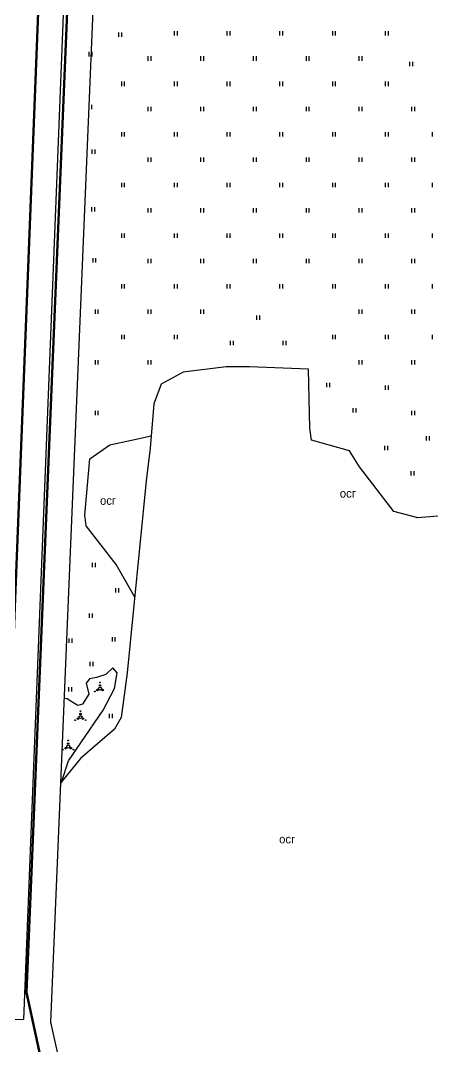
# Model space of a CAD drawing. Header units: millimetres. Extents: x 1378883 to 1389513, y 5662980 to 5673292.
# Drawn here: x 1380724 to 1381065, y 5670727 to 5671576 of the extents above; entities that cross this region are included whole.
import ezdxf

# ---------------------------------------------------------------- set-up
doc = ezdxf.new("R2010")
doc.units = ezdxf.units.MM
doc.layers.add('_5Інше', color=252, linetype='Continuous', lineweight=25)
for name, color, linetype in [('вулиці', 7, 'Continuous'), ('ВулНазва', 7, 'Continuous'), ('КартаСкан', 252, 'Continuous'), ('район', 6, 'Continuous')]:
    doc.layers.add(name, color=color, linetype=linetype)
picture_1 = doc.add_image_def('image1.tif', size_in_pixel=(29607, 29619))

# ---------------------------------------------------------------- blocks, each defined once
blk = doc.blocks.new('ЛвЗд')
at = {"layer": '_5Інше', "color": 204, "linetype": 'Continuous'}
for points in [[(43871.544, 29417.848), (43829.906, 28540.948)], [(43807.741, 28543.381), (43846.678, 29402.593)], [(43790.173, 28543.754), (43807.741, 28543.381)], [(43829.906, 28540.948), (43841.533, 28486.369)]]:
    blk.add_lwpolyline(points, dxfattribs=at)

msp = doc.modelspace()

# ---------------------------------------------------------------- linework, layer by layer
at = {"layer": 'вулиці', "color": 7, "lineweight": -2}
for p, q in [((1380805.82, 5671562.06), (1380805.82, 5671565.66)), ((1380805.82, 5671562.06), (1380805.82, 5671565.66)), ((1380808.22, 5671562.06), (1380808.22, 5671565.66)), ((1380808.22, 5671562.06), (1380808.22, 5671565.66)), ((1380851.73, 5671563.24), (1380851.73, 5671566.84)), ((1380854.13, 5671563.24), (1380854.13, 5671566.84)), ((1380895.36, 5671563.24), (1380895.36, 5671566.84)), ((1380897.76, 5671563.24), (1380897.76, 5671566.84)), ((1380939, 5671563.24), (1380939, 5671566.84)), ((1380939, 5671563.24), (1380939, 5671566.84)), ((1380941.4, 5671563.24), (1380941.4, 5671566.84)), ((1380941.4, 5671563.24), (1380941.4, 5671566.84)), ((1380982.64, 5671563.24), (1380982.64, 5671566.84)), ((1380982.64, 5671563.24), (1380982.64, 5671566.84)), ((1380985.04, 5671563.24), (1380985.04, 5671566.84)), ((1380985.04, 5671563.24), (1380985.04, 5671566.84)), ((1381026.28, 5671563.24), (1381026.28, 5671566.84)), ((1381026.28, 5671563.24), (1381026.28, 5671566.84)), ((1381028.68, 5671563.24), (1381028.68, 5671566.84)), ((1381028.68, 5671563.24), (1381028.68, 5671566.84)), ((1380781.21, 5671545.87), (1380781.21, 5671549.47)), ((1380781.21, 5671545.87), (1380781.21, 5671549.47)), ((1380783.61, 5671545.87), (1380783.61, 5671549.47)), ((1380783.61, 5671545.87), (1380783.61, 5671549.47)), ((1380829.91, 5671542.28), (1380829.91, 5671545.88)), ((1380832.31, 5671542.28), (1380832.31, 5671545.88)), ((1380873.54, 5671542.28), (1380873.54, 5671545.88)), ((1380875.94, 5671542.28), (1380875.94, 5671545.88)), ((1380917.18, 5671542.28), (1380917.18, 5671545.88)), ((1380919.58, 5671542.28), (1380919.58, 5671545.88)), ((1380960.82, 5671542.28), (1380960.82, 5671545.88)), ((1380963.22, 5671542.28), (1380963.22, 5671545.88)), ((1381004.46, 5671542.28), (1381004.46, 5671545.88)), ((1381006.86, 5671542.28), (1381006.86, 5671545.88)), ((1381046.52, 5671537.7), (1381046.52, 5671541.3)), ((1381046.52, 5671537.7), (1381046.52, 5671541.3)), ((1381048.92, 5671537.7), (1381048.92, 5671541.3)), ((1381048.92, 5671537.7), (1381048.92, 5671541.3)), ((1380808.09, 5671521.33), (1380808.09, 5671524.93)), ((1380808.09, 5671521.33), (1380808.09, 5671524.93)), ((1380810.49, 5671521.33), (1380810.49, 5671524.93)), ((1380810.49, 5671521.33), (1380810.49, 5671524.93)), ((1380851.73, 5671521.33), (1380851.73, 5671524.93)), ((1380851.73, 5671521.33), (1380851.73, 5671524.93)), ((1380854.13, 5671521.33), (1380854.13, 5671524.93)), ((1380854.13, 5671521.33), (1380854.13, 5671524.93)), ((1380895.36, 5671521.33), (1380895.36, 5671524.93)), ((1380895.36, 5671521.33), (1380895.36, 5671524.93)), ((1380897.76, 5671521.33), (1380897.76, 5671524.93)), ((1380897.76, 5671521.33), (1380897.76, 5671524.93)), ((1380939, 5671521.33), (1380939, 5671524.93)), ((1380939, 5671521.33), (1380939, 5671524.93)), ((1380941.4, 5671521.33), (1380941.4, 5671524.93)), ((1380941.4, 5671521.33), (1380941.4, 5671524.93)), ((1380982.64, 5671521.33), (1380982.64, 5671524.93)), ((1380985.04, 5671521.33), (1380985.04, 5671524.93)), ((1381026.28, 5671521.33), (1381026.28, 5671524.93)), ((1381028.68, 5671521.33), (1381028.68, 5671524.93)), ((1380781.03, 5671502.14), (1380781.03, 5671505.74)), ((1380781.03, 5671502.14), (1380781.03, 5671505.74)), ((1380783.43, 5671502.14), (1380783.43, 5671505.74)), ((1380783.43, 5671502.14), (1380783.43, 5671505.74)), ((1380829.91, 5671500.37), (1380829.91, 5671503.97)), ((1380832.31, 5671500.37), (1380832.31, 5671503.97)), ((1380873.54, 5671500.37), (1380873.54, 5671503.97)), ((1380875.94, 5671500.37), (1380875.94, 5671503.97)), ((1380917.18, 5671500.37), (1380917.18, 5671503.97)), ((1380917.18, 5671500.37), (1380917.18, 5671503.97)), ((1380919.58, 5671500.37), (1380919.58, 5671503.97)), ((1380919.58, 5671500.37), (1380919.58, 5671503.97)), ((1380960.82, 5671500.37), (1380960.82, 5671503.97)), ((1380963.22, 5671500.37), (1380963.22, 5671503.97)), ((1381004.46, 5671500.37), (1381004.46, 5671503.97)), ((1381006.86, 5671500.37), (1381006.86, 5671503.97)), ((1381048.09, 5671500.37), (1381048.09, 5671503.97)), ((1381050.49, 5671500.37), (1381050.49, 5671503.97)), ((1380808.09, 5671479.42), (1380808.09, 5671483.02)), ((1380810.49, 5671479.42), (1380810.49, 5671483.02)), ((1380851.73, 5671479.42), (1380851.73, 5671483.02)), ((1380854.13, 5671479.42), (1380854.13, 5671483.02)), ((1380895.36, 5671479.42), (1380895.36, 5671483.02)), ((1380897.76, 5671479.42), (1380897.76, 5671483.02)), ((1380939, 5671479.42), (1380939, 5671483.02)), ((1380939, 5671479.42), (1380939, 5671483.02)), ((1380941.4, 5671479.42), (1380941.4, 5671483.02)), ((1380941.4, 5671479.42), (1380941.4, 5671483.02)), ((1380982.64, 5671479.42), (1380982.64, 5671483.02)), ((1380985.04, 5671479.42), (1380985.04, 5671483.02)), ((1381026.28, 5671479.42), (1381026.28, 5671483.02)), ((1381028.68, 5671479.42), (1381028.68, 5671483.02)), ((1381065.11, 5671479.42), (1381065.11, 5671483.02)), ((1381065.11, 5671479.42), (1381065.11, 5671483.02)), ((1380783.59, 5671465.08), (1380783.59, 5671468.68)), ((1380783.59, 5671465.08), (1380783.59, 5671468.68)), ((1380785.99, 5671465.08), (1380785.99, 5671468.68)), ((1380785.99, 5671465.08), (1380785.99, 5671468.68)), ((1380829.91, 5671458.46), (1380829.91, 5671462.06)), ((1380829.91, 5671458.46), (1380829.91, 5671462.06)), ((1380829.91, 5671458.46), (1380829.91, 5671462.06)), ((1380829.91, 5671458.46), (1380829.91, 5671462.06)), ((1380832.31, 5671458.46), (1380832.31, 5671462.06)), ((1380832.31, 5671458.46), (1380832.31, 5671462.06)), ((1380832.31, 5671458.46), (1380832.31, 5671462.06)), ((1380832.31, 5671458.46), (1380832.31, 5671462.06)), ((1380873.54, 5671458.46), (1380873.54, 5671462.06)), ((1380873.54, 5671458.46), (1380873.54, 5671462.06)), ((1380875.94, 5671458.46), (1380875.94, 5671462.06)), ((1380875.94, 5671458.46), (1380875.94, 5671462.06)), ((1380917.18, 5671458.46), (1380917.18, 5671462.06)), ((1380917.18, 5671458.46), (1380917.18, 5671462.06)), ((1380919.58, 5671458.46), (1380919.58, 5671462.06)), ((1380919.58, 5671458.46), (1380919.58, 5671462.06)), ((1380960.82, 5671458.46), (1380960.82, 5671462.06)), ((1380963.22, 5671458.46), (1380963.22, 5671462.06)), ((1381004.46, 5671458.46), (1381004.46, 5671462.06)), ((1381006.86, 5671458.46), (1381006.86, 5671462.06)), ((1381048.09, 5671458.46), (1381048.09, 5671462.06)), ((1381050.49, 5671458.46), (1381050.49, 5671462.06)), ((1380808.09, 5671437.51), (1380808.09, 5671441.11)), ((1380810.49, 5671437.51), (1380810.49, 5671441.11)), ((1380851.73, 5671437.51), (1380851.73, 5671441.11)), ((1380851.73, 5671437.51), (1380851.73, 5671441.11)), ((1380854.13, 5671437.51), (1380854.13, 5671441.11)), ((1380854.13, 5671437.51), (1380854.13, 5671441.11)), ((1380895.36, 5671437.51), (1380895.36, 5671441.11)), ((1380897.76, 5671437.51), (1380897.76, 5671441.11)), ((1380939, 5671437.51), (1380939, 5671441.11)), ((1380941.4, 5671437.51), (1380941.4, 5671441.11)), ((1380982.64, 5671437.51), (1380982.64, 5671441.11)), ((1380985.04, 5671437.51), (1380985.04, 5671441.11)), ((1381026.28, 5671437.51), (1381026.28, 5671441.11)), ((1381028.68, 5671437.51), (1381028.68, 5671441.11)), ((1381065.11, 5671437.51), (1381065.11, 5671441.11)), ((1381065.11, 5671437.51), (1381065.11, 5671441.11)), ((1380783.36, 5671417.43), (1380783.36, 5671421.03)), ((1380783.36, 5671417.43), (1380783.36, 5671421.03)), ((1380785.76, 5671417.43), (1380785.76, 5671421.03)), ((1380785.76, 5671417.43), (1380785.76, 5671421.03)), ((1380829.91, 5671416.55), (1380829.91, 5671420.15)), ((1380829.91, 5671416.55), (1380829.91, 5671420.15)), ((1380832.31, 5671416.55), (1380832.31, 5671420.15)), ((1380832.31, 5671416.55), (1380832.31, 5671420.15)), ((1380873.54, 5671416.55), (1380873.54, 5671420.15)), ((1380875.94, 5671416.55), (1380875.94, 5671420.15)), ((1380917.18, 5671416.55), (1380917.18, 5671420.15)), ((1380919.58, 5671416.55), (1380919.58, 5671420.15)), ((1380960.82, 5671416.55), (1380960.82, 5671420.15)), ((1380960.82, 5671416.55), (1380960.82, 5671420.15)), ((1380963.22, 5671416.55), (1380963.22, 5671420.15)), ((1380963.22, 5671416.55), (1380963.22, 5671420.15)), ((1381004.46, 5671416.55), (1381004.46, 5671420.15)), ((1381004.46, 5671416.55), (1381004.46, 5671420.15)), ((1381006.86, 5671416.55), (1381006.86, 5671420.15)), ((1381006.86, 5671416.55), (1381006.86, 5671420.15)), ((1381048.09, 5671416.55), (1381048.09, 5671420.15)), ((1381048.09, 5671416.55), (1381048.09, 5671420.15)), ((1381050.49, 5671416.55), (1381050.49, 5671420.15)), ((1381050.49, 5671416.55), (1381050.49, 5671420.15)), ((1380808.09, 5671395.6), (1380808.09, 5671399.2)), ((1380808.09, 5671395.6), (1380808.09, 5671399.2)), ((1380810.49, 5671395.6), (1380810.49, 5671399.2)), ((1380810.49, 5671395.6), (1380810.49, 5671399.2)), ((1380851.73, 5671395.6), (1380851.73, 5671399.2)), ((1380851.73, 5671395.6), (1380851.73, 5671399.2)), ((1380854.13, 5671395.6), (1380854.13, 5671399.2)), ((1380854.13, 5671395.6), (1380854.13, 5671399.2)), ((1380895.36, 5671395.6), (1380895.36, 5671399.2)), ((1380895.36, 5671395.6), (1380895.36, 5671399.2)), ((1380897.76, 5671395.6), (1380897.76, 5671399.2)), ((1380897.76, 5671395.6), (1380897.76, 5671399.2)), ((1380939, 5671395.6), (1380939, 5671399.2)), ((1380941.4, 5671395.6), (1380941.4, 5671399.2)), ((1380982.64, 5671395.6), (1380982.64, 5671399.2)), ((1380985.04, 5671395.6), (1380985.04, 5671399.2)), ((1381026.28, 5671395.6), (1381026.28, 5671399.2)), ((1381028.68, 5671395.6), (1381028.68, 5671399.2)), ((1381065.11, 5671395.6), (1381065.11, 5671399.2)), ((1381065.11, 5671395.6), (1381065.11, 5671399.2)), ((1381065.11, 5671395.6), (1381065.11, 5671399.2)), ((1380784.33, 5671375.3), (1380784.33, 5671378.9)), ((1380784.33, 5671375.3), (1380784.33, 5671378.9)), ((1380786.73, 5671375.3), (1380786.73, 5671378.9)), ((1380786.73, 5671375.3), (1380786.73, 5671378.9)), ((1380829.91, 5671374.64), (1380829.91, 5671378.24)), ((1380832.31, 5671374.64), (1380832.31, 5671378.24)), ((1380873.54, 5671374.64), (1380873.54, 5671378.24)), ((1380875.94, 5671374.64), (1380875.94, 5671378.24)), ((1380917.18, 5671374.64), (1380917.18, 5671378.24)), ((1380919.58, 5671374.64), (1380919.58, 5671378.24)), ((1380960.82, 5671374.64), (1380960.82, 5671378.24)), ((1380960.82, 5671374.64), (1380960.82, 5671378.24)), ((1380963.22, 5671374.64), (1380963.22, 5671378.24)), ((1380963.22, 5671374.64), (1380963.22, 5671378.24)), ((1381004.46, 5671374.64), (1381004.46, 5671378.24)), ((1381004.46, 5671374.64), (1381004.46, 5671378.24)), ((1381006.86, 5671374.64), (1381006.86, 5671378.24)), ((1381006.86, 5671374.64), (1381006.86, 5671378.24)), ((1381048.09, 5671374.64), (1381048.09, 5671378.24)), ((1381048.09, 5671374.64), (1381048.09, 5671378.24)), ((1381050.49, 5671374.64), (1381050.49, 5671378.24)), ((1381050.49, 5671374.64), (1381050.49, 5671378.24)), ((1380808.09, 5671353.69), (1380808.09, 5671357.29)), ((1380808.09, 5671353.69), (1380808.09, 5671357.29)), ((1380808.09, 5671353.69), (1380808.09, 5671357.29)), ((1380810.49, 5671353.69), (1380810.49, 5671357.29)), ((1380810.49, 5671353.69), (1380810.49, 5671357.29)), ((1380810.49, 5671353.69), (1380810.49, 5671357.29)), ((1380851.73, 5671353.69), (1380851.73, 5671357.29)), ((1380854.13, 5671353.69), (1380854.13, 5671357.29)), ((1380895.36, 5671353.69), (1380895.36, 5671357.29)), ((1380897.76, 5671353.69), (1380897.76, 5671357.29)), ((1380939, 5671353.69), (1380939, 5671357.29)), ((1380939, 5671353.69), (1380939, 5671357.29)), ((1380941.4, 5671353.69), (1380941.4, 5671357.29)), ((1380941.4, 5671353.69), (1380941.4, 5671357.29)), ((1380982.64, 5671353.69), (1380982.64, 5671357.29)), ((1380982.64, 5671353.69), (1380982.64, 5671357.29)), ((1380985.04, 5671353.69), (1380985.04, 5671357.29)), ((1380985.04, 5671353.69), (1380985.04, 5671357.29)), ((1381026.28, 5671353.69), (1381026.28, 5671357.29)), ((1381026.28, 5671353.69), (1381026.28, 5671357.29)), ((1381028.68, 5671353.69), (1381028.68, 5671357.29)), ((1381028.68, 5671353.69), (1381028.68, 5671357.29)), ((1381065.11, 5671353.69), (1381065.11, 5671357.29)), ((1381065.11, 5671353.69), (1381065.11, 5671357.29)), ((1381065.11, 5671353.69), (1381065.11, 5671357.29)), ((1380786.27, 5671332.73), (1380786.27, 5671336.33)), ((1380788.67, 5671332.73), (1380788.67, 5671336.33)), ((1380829.91, 5671332.73), (1380829.91, 5671336.33)), ((1380829.91, 5671332.73), (1380829.91, 5671336.33)), ((1380829.91, 5671332.73), (1380829.91, 5671336.33)), ((1380832.31, 5671332.73), (1380832.31, 5671336.33)), ((1380832.31, 5671332.73), (1380832.31, 5671336.33)), ((1380832.31, 5671332.73), (1380832.31, 5671336.33)), ((1380873.54, 5671332.73), (1380873.54, 5671336.33)), ((1380873.54, 5671332.73), (1380873.54, 5671336.33)), ((1380875.94, 5671332.73), (1380875.94, 5671336.33)), ((1380875.94, 5671332.73), (1380875.94, 5671336.33)), ((1380919.9, 5671327.93), (1380919.9, 5671331.53)), ((1380922.3, 5671327.93), (1380922.3, 5671331.53)), ((1381004.46, 5671332.73), (1381004.46, 5671336.33)), ((1381006.86, 5671332.73), (1381006.86, 5671336.33)), ((1381048.09, 5671332.73), (1381048.09, 5671336.33)), ((1381050.49, 5671332.73), (1381050.49, 5671336.33)), ((1380808.09, 5671311.78), (1380808.09, 5671315.38)), ((1380808.09, 5671311.78), (1380808.09, 5671315.38)), ((1380808.09, 5671311.78), (1380808.09, 5671315.38)), ((1380810.49, 5671311.78), (1380810.49, 5671315.38)), ((1380810.49, 5671311.78), (1380810.49, 5671315.38)), ((1380810.49, 5671311.78), (1380810.49, 5671315.38)), ((1380851.73, 5671311.78), (1380851.73, 5671315.38)), ((1380854.13, 5671311.78), (1380854.13, 5671315.38)), ((1380982.64, 5671311.78), (1380982.64, 5671315.38)), ((1380985.04, 5671311.78), (1380985.04, 5671315.38)), ((1381026.28, 5671311.78), (1381026.28, 5671315.38)), ((1381026.28, 5671311.78), (1381026.28, 5671315.38)), ((1381028.68, 5671311.78), (1381028.68, 5671315.38)), ((1381028.68, 5671311.78), (1381028.68, 5671315.38)), ((1381065.11, 5671311.78), (1381065.11, 5671315.38)), ((1381065.11, 5671311.78), (1381065.11, 5671315.38)), ((1381065.11, 5671311.78), (1381065.11, 5671315.38)), ((1380898.08, 5671306.97), (1380898.08, 5671310.57)), ((1380900.48, 5671306.97), (1380900.48, 5671310.57)), ((1380941.72, 5671306.97), (1380941.72, 5671310.57)), ((1380941.72, 5671306.97), (1380941.72, 5671310.57)), ((1380944.12, 5671306.97), (1380944.12, 5671310.57)), ((1380944.12, 5671306.97), (1380944.12, 5671310.57)), ((1380786.27, 5671290.82), (1380786.27, 5671294.42)), ((1380788.67, 5671290.82), (1380788.67, 5671294.42)), ((1380829.91, 5671290.82), (1380829.91, 5671294.42)), ((1380829.91, 5671290.82), (1380829.91, 5671294.42)), ((1380832.31, 5671290.82), (1380832.31, 5671294.42)), ((1380832.31, 5671290.82), (1380832.31, 5671294.42)), ((1381004.46, 5671290.82), (1381004.46, 5671294.42)), ((1381006.86, 5671290.82), (1381006.86, 5671294.42)), ((1381048.09, 5671290.82), (1381048.09, 5671294.42)), ((1381050.49, 5671290.82), (1381050.49, 5671294.42)), ((1380977.84, 5671272.04), (1380977.84, 5671275.64)), ((1380980.24, 5671272.04), (1380980.24, 5671275.64)), ((1381026.28, 5671269.87), (1381026.28, 5671273.47)), ((1381028.68, 5671269.87), (1381028.68, 5671273.47)), ((1380786.27, 5671248.91), (1380786.27, 5671252.51)), ((1380788.67, 5671248.91), (1380788.67, 5671252.51)), ((1380999.66, 5671251.08), (1380999.66, 5671254.68)), ((1381002.06, 5671251.08), (1381002.06, 5671254.68)), ((1381048.09, 5671248.91), (1381048.09, 5671252.51)), ((1381050.49, 5671248.91), (1381050.49, 5671252.51)), ((1381060.31, 5671227.96), (1381060.31, 5671231.56)), ((1381062.71, 5671227.96), (1381062.71, 5671231.56)), ((1381025.7, 5671219.89), (1381025.7, 5671223.49)), ((1381028.1, 5671219.89), (1381028.1, 5671223.49)), ((1381047.51, 5671198.93), (1381047.51, 5671202.53)), ((1381049.91, 5671198.93), (1381049.91, 5671202.53)), ((1380783.87, 5671123.18), (1380783.87, 5671126.78)), ((1380783.87, 5671123.18), (1380783.87, 5671126.78)), ((1380783.87, 5671123.18), (1380783.87, 5671126.78)), ((1380786.27, 5671123.18), (1380786.27, 5671126.78)), ((1380786.27, 5671123.18), (1380786.27, 5671126.78)), ((1380786.27, 5671123.18), (1380786.27, 5671126.78)), ((1380786.27, 5671123.18), (1380786.27, 5671126.78)), ((1380803.29, 5671102.23), (1380803.29, 5671105.83)), ((1380803.29, 5671102.23), (1380803.29, 5671105.83)), ((1380805.69, 5671102.23), (1380805.69, 5671105.83)), ((1380805.69, 5671102.23), (1380805.69, 5671105.83)), ((1380805.69, 5671102.23), (1380805.69, 5671105.83)), ((1380805.69, 5671102.23), (1380805.69, 5671105.83)), ((1380781.47, 5671081.27), (1380781.47, 5671084.87)), ((1380783.87, 5671081.27), (1380783.87, 5671084.87)), ((1380783.87, 5671081.27), (1380783.87, 5671084.87)), ((1380764.71, 5671060.64), (1380764.71, 5671064.24)), ((1380767.11, 5671060.64), (1380767.11, 5671064.24)), ((1380767.11, 5671060.64), (1380767.11, 5671064.24)), ((1380800.35, 5671061.75), (1380800.35, 5671065.35)), ((1380802.75, 5671061.75), (1380802.75, 5671065.35)), ((1380802.75, 5671061.75), (1380802.75, 5671065.35)), ((1380781.95, 5671041.23), (1380781.95, 5671044.83)), ((1380784.35, 5671041.23), (1380784.35, 5671044.83)), ((1380784.35, 5671041.23), (1380784.35, 5671044.83)), ((1380764.37, 5671020.25), (1380764.37, 5671023.85)), ((1380766.77, 5671020.25), (1380766.77, 5671023.85)), ((1380766.77, 5671020.25), (1380766.77, 5671023.85)), ((1380797.96, 5670998.16), (1380797.96, 5671001.76)), ((1380800.36, 5670998.16), (1380800.36, 5671001.76))]:
    msp.add_line(p, q, dxfattribs=at)
for points in [[(1381153.44, 5671149.54), (1381137.57, 5671160.34), (1381119.99, 5671166.32), (1381085.96, 5671166.69), (1381053.04, 5671164.08), (1381033.22, 5671169.31), (1381004.8, 5671206.3), (1380996.57, 5671219.38), (1380965.15, 5671228.35), (1380963.66, 5671238.06), (1380962.53, 5671287.02), (1380913.91, 5671288.88), (1380894.46, 5671288.88), (1380858.93, 5671284.4), (1380840.61, 5671274.68), (1380834.62, 5671258.24), (1380831.63, 5671221.62), (1380828.26, 5671194.72), (1380812.48, 5671035.87), (1380807.62, 5670998.87), (1380802.01, 5670989.16), (1380773.96, 5670964.87), (1380759.37, 5670946.93), (1380757.51, 5670944.3)], [(1380818.82, 5671098.31), (1380803.46, 5671125.41), (1380778.72, 5671157.36), (1380777.44, 5671166.31), (1380781.71, 5671212.76), (1380798.37, 5671224.39), (1380816.28, 5671228.22), (1380832.47, 5671231.92)], [(1380758.29, 5670945.4), (1380764.02, 5670962.99), (1380774.12, 5670977.94), (1380792.82, 5671004.84), (1380802.17, 5671022.78), (1380804.42, 5671035.86), (1380800.68, 5671039.97), (1380794.87, 5671034.4), (1380787.24, 5671031.91), (1380781.32, 5671030.67), (1380778.67, 5671027.09), (1380780.85, 5671018.21), (1380775.71, 5671009.81), (1380771.81, 5671008.72), (1380767.73, 5671011.21), (1380763.06, 5671014.32), (1380760.42, 5671014.45)]]:
    msp.add_lwpolyline(points, dxfattribs=at)
for centre, radius in [((1380790.13, 5671025.24), 0.625), ((1380790.13, 5671027.74), 0.312), ((1380785.8, 5671020.24), 0.312), ((1380787.97, 5671021.49), 0.625), ((1380790.13, 5671022.74), 1.25), ((1380792.3, 5671021.49), 0.625), ((1380773.97, 5670999.1), 1.25), ((1380773.97, 5671001.6), 0.625), ((1380773.97, 5671004.1), 0.312), ((1380769.64, 5670996.6), 0.312), ((1380771.81, 5670997.85), 0.625), ((1380776.14, 5670997.85), 0.625), ((1380778.3, 5670996.6), 0.312), ((1380763.8, 5670974.66), 1.25), ((1380763.8, 5670977.16), 0.625), ((1380763.8, 5670979.66), 0.312), ((1380759.47, 5670972.16), 0.312), ((1380761.64, 5670973.41), 0.625), ((1380765.97, 5670973.41), 0.625), ((1380768.13, 5670972.16), 0.312)]:
    msp.add_circle(centre, radius, dxfattribs=at)
at = {"layer": 'район', "color": 6, "lineweight": 100}
for p, q in [((1380741.6, 5671649.93), (1380707.05, 5670773.52)), ((1380729.23, 5670771.22), (1380765.71, 5671648.43)), ((1380741.18, 5670716.71), (1380729.23, 5670771.22))]:
    msp.add_line(p, q, dxfattribs=at)

# ---------------------------------------------------------------- block references
at = {"layer": 'ВулНазва', "color": 7, "lineweight": 9, "rotation": 0.3369352804470327}
msp.add_blockref('ЛвЗд', (1337087.97, 5641948.35), dxfattribs=at)

# ---------------------------------------------------------------- texts
at = {"layer": 'вулиці', "color": 7, "lineweight": -2}
for p in [(1380790.12, 5671174.78), (1380988.49, 5671180.74), (1380938.29, 5670894.62)]:
    msp.add_text('осг', height=7, dxfattribs=at).set_placement(p)

# ---------------------------------------------------------------- pictures from other files: only their frames are drawn
at = {"layer": 'КартаСкан'}
image = msp.add_image(picture_1, insert=(1378952.03, 5663192.31), size_in_units=(10026.9, 10030.97), rotation=0.395435, dxfattribs=at)
image.dxf.flags = 15

doc.saveas('drawing.dxf')
